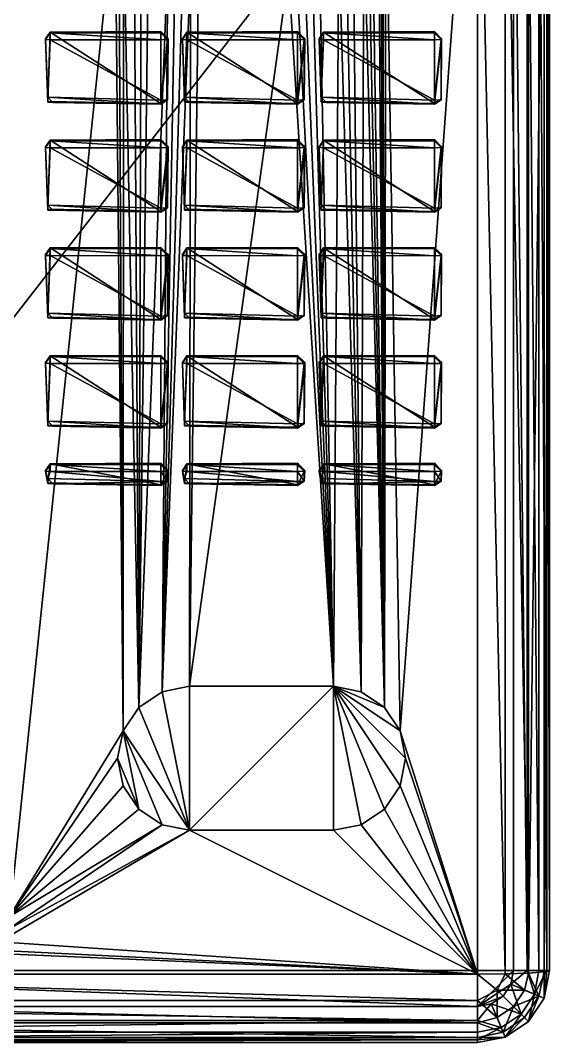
# Model space of a CAD drawing. Extents: x -0.036 to 0.114, y 0.012 to 0.275.
# Drawn here: x 0.0407 to 0.1142, y 0.0125 to 0.1543 of the extents above; entities that cross this region are included whole.
import ezdxf

# ---------------------------------------------------------------- set-up
doc = ezdxf.new("R2010")
doc.units = 0
doc.layers.add('ARCHIM3D', color=7, linetype='CONTINUOUS')

msp = doc.modelspace()

# ---------------------------------------------------------------- meshes
at = {"layer": 'ARCHIM3D', "color": 31}
mesh = msp.add_polyface(dxfattribs=at)
corners = [(0.03916, 0.02996, 0.04087), (0.05492, 0.05575, 0.04216), (0.0538, 0.17091, 0.04792), (0.05416, 0.05193, 0.04197), (0.05492, 0.04811, 0.04178), (0.05709, 0.05899, 0.04233), (0.05496, 0.16891, 0.04782), (0.06033, 0.06116, 0.04243), (0.06112, 0.16292, 0.04752), (0.06321, 0.16179, 0.04747), (0.06215, 0.16232, 0.04749), (0.0643, 0.16132, 0.04744), (0.06416, 0.06192, 0.04247), (-0.02284, 0.02996, 0.04087), (-0.02584, 0.20197, 0.04948), (-0.02584, 0.02197, 0.04048), (0.06541, 0.16092, 0.04742), (-0.03584, 0.02247, 0.03049), (-0.03584, 0.20247, 0.005), (-0.03584, 0.02247, 0.005), (-0.03584, 0.20247, 0.03949), (-0.03508, 0.02228, 0.03431), (-0.03291, 0.02211, 0.03755), (-0.03508, 0.20228, 0.04331), (-0.02967, 0.02201, 0.03971), (-0.02967, 0.20201, 0.04871), (0.10916, 0.20247, 0), (0.10916, 0.02247, 0), (-0.03084, 0.02247, 0), (-0.03546, 0.20247, 0.00309), (-0.03546, 0.02247, 0.00309), (-0.03438, 0.20247, 0.00146), (-0.03438, 0.02247, 0.00146), (-0.03275, 0.02247, 0.00038), (-0.03275, 0.20247, 0.00038), (0.03916, 0.09268, 0.03838), (0.03916, 0.11372, 0.04006), (0.03916, 0.19697, 0.04923), (0.03916, 0.07179, 0.03545), (0.03916, 0.05111, 0.03128), (-0.02284, 0.09268, 0.03838), (-0.02284, 0.11372, 0.04006), (-0.02284, 0.19697, 0.04923), (-0.02284, 0.07179, 0.03545), (-0.02284, 0.05111, 0.03128), (-0.02284, 0.13481, 0.04048), (0.03916, 0.13481, 0.04048), (0.03916, 0.03071, 0.02589), (0.05709, 0.04487, 0.04162), (0.06033, 0.0427, 0.04151), (0.06416, 0.04194, 0.04147)]
mesh.append_faces([[corners[k] for k in face] for face in [(17, 18, 19), (19, 29, 30)]], dxfattribs={"vtx0": -1, "color": 31})
mesh.append_faces([[corners[k] for k in face] for face in [(35, 0, 36)]], dxfattribs={"vtx0": -1, "vtx1": -1, "color": 31})
mesh.append_faces([[corners[k] for k in face] for face in [(0, 1, 2), (0, 3, 1), (0, 4, 3), (1, 5, 6), (5, 7, 8), (7, 12, 11), (48, 3, 4), (48, 1, 3), (48, 49, 1), (49, 50, 1), (50, 5, 1), (50, 7, 5), (50, 12, 7)]], dxfattribs={"vtx0": -1, "vtx1": -1, "vtx2": -1, "color": 31})
mesh.append_faces([[corners[k] for k in face] for face in [(7, 9, 10), (7, 11, 9), (13, 14, 15), (41, 42, 13), (13, 43, 40), (13, 44, 43)]], dxfattribs={"vtx0": -1, "vtx2": -1, "color": 31})
mesh.append_faces([[corners[k] for k in face] for face in [(21, 22, 23), (24, 25, 22), (33, 34, 28), (33, 32, 34), (41, 36, 45), (40, 35, 41), (40, 43, 35), (44, 39, 43), (39, 44, 47)]], dxfattribs={"vtx1": -1, "color": 31})
mesh.append_faces([[corners[k] for k in face] for face in [(16, 11, 12), (26, 27, 28), (0, 37, 36), (35, 38, 0), (38, 39, 0), (40, 41, 13)]], dxfattribs={"vtx1": -1, "vtx2": -1, "color": 31})
mesh.append_faces([[corners[k] for k in face] for face in [(20, 17, 21), (24, 15, 14), (31, 32, 30), (36, 46, 45), (35, 36, 41), (43, 38, 35), (39, 38, 43)]], dxfattribs={"vtx2": -1, "color": 31})
mesh = msp.add_polyface(dxfattribs=at)
corners = [(0.03916, 0.19697, 0.04923), (0.03916, 0.02996, 0.04087), (0.0538, 0.17091, 0.04792), (0.05492, 0.05575, 0.04216), (0.05435, 0.16989, 0.04787), (0.05496, 0.16891, 0.04782), (0.05709, 0.05899, 0.04233), (0.05646, 0.16691, 0.04772), (0.05741, 0.16588, 0.04767), (0.05843, 0.16492, 0.04762), (0.06112, 0.16292, 0.04752), (0.06033, 0.06116, 0.04243), (0.06215, 0.16232, 0.04749), (-0.02284, 0.02996, 0.04087), (-0.02284, 0.19697, 0.04923), (-0.02584, 0.20197, 0.04948), (-0.03584, 0.02247, 0.03049), (-0.03584, 0.20247, 0.03949), (-0.03584, 0.20247, 0.005), (-0.03508, 0.20228, 0.04331), (-0.03508, 0.02228, 0.03431), (-0.03291, 0.02211, 0.03755), (-0.03291, 0.20211, 0.04655), (-0.02967, 0.20201, 0.04871), (-0.02967, 0.02201, 0.03971), (0.10916, 0.20247, 0), (-0.03084, 0.02247, 0), (-0.03084, 0.20247, 0), (-0.03546, 0.20247, 0.00309), (-0.03438, 0.20247, 0.00146), (-0.03546, 0.02247, 0.00309), (-0.03584, 0.02247, 0.005), (-0.03275, 0.20247, 0.00038), (-0.03438, 0.02247, 0.00146), (0.03916, 0.13481, 0.04048), (0.03916, 0.11372, 0.04006), (0.03916, 0.15589, 0.03965), (-0.02284, 0.11372, 0.04006), (-0.02284, 0.13481, 0.04048), (-0.02284, 0.15589, 0.03965), (0.03916, 0.17689, 0.03757), (-0.02284, 0.17689, 0.03757), (0.08897, 0.16994, 0.04687), (0.0538, 0.17096, 0.04692), (0.05435, 0.16994, 0.04687), (0.05496, 0.16896, 0.04682), (0.08836, 0.16896, 0.04682), (0.05646, 0.16696, 0.04672), (0.05741, 0.16593, 0.04667), (0.05843, 0.16496, 0.04662), (0.06215, 0.16237, 0.04649), (0.06321, 0.16179, 0.04747), (0.06112, 0.16297, 0.04652), (0.06321, 0.16184, 0.04647), (0.0643, 0.16137, 0.04644), (0.0643, 0.16132, 0.04744), (0.06541, 0.16097, 0.04642), (0.06541, 0.16092, 0.04742)]
mesh.append_faces([[corners[k] for k in face] for face in [(44, 5, 45), (8, 49, 48)]], dxfattribs={"vtx0": -1, "color": 31})
mesh.append_faces([[corners[k] for k in face] for face in [(6, 7, 5), (6, 10, 9)]], dxfattribs={"vtx0": -1, "vtx1": -1, "vtx2": -1, "color": 31})
mesh.append_faces([[corners[k] for k in face] for face in [(3, 4, 2), (3, 5, 4), (6, 8, 7), (6, 9, 8), (11, 12, 10), (25, 26, 27), (0, 34, 35), (0, 36, 34), (42, 43, 44)]], dxfattribs={"vtx0": -1, "vtx2": -1, "color": 31})
mesh.append_faces([[corners[k] for k in face] for face in [(19, 17, 20), (23, 24, 15), (28, 29, 30), (40, 41, 36), (34, 36, 38), (45, 5, 46), (44, 43, 4), (7, 8, 47), (50, 52, 12), (54, 55, 56), (54, 53, 55)]], dxfattribs={"vtx1": -1, "color": 31})
mesh.append_faces([[corners[k] for k in face] for face in [(0, 1, 2), (13, 14, 15), (37, 38, 14), (38, 39, 14)]], dxfattribs={"vtx1": -1, "vtx2": -1, "color": 31})
mesh.append_faces([[corners[k] for k in face] for face in [(16, 17, 18), (21, 22, 19), (23, 22, 21), (31, 18, 28), (32, 27, 26), (33, 29, 32), (41, 39, 36), (36, 39, 38), (43, 2, 4), (44, 4, 5), (8, 48, 47), (8, 9, 49), (50, 12, 51), (51, 53, 50), (52, 10, 12), (53, 51, 55), (55, 57, 56)]], dxfattribs={"vtx2": -1, "color": 31})
mesh = msp.add_polyface(dxfattribs=at)
corners = [(0.08489, 0.16492, 0.04762), (0.06112, 0.16292, 0.04752), (0.0822, 0.16292, 0.04752), (0.05843, 0.16492, 0.04762), (0.08836, 0.16891, 0.04782), (0.05646, 0.16691, 0.04772), (0.08686, 0.16691, 0.04772), (0.05496, 0.16891, 0.04782), (0.10416, 0.20197, 0.04948), (0.09143, 0.1769, 0.04822), (0.0934, 0.05575, 0.04216), (0.10916, 0.20247, 0), (0.11107, 0.20247, 0.00038), (0.11107, 0.02247, 0.00038), (0.11269, 0.20247, 0.00146), (0.11269, 0.02247, 0.00146), (0.08897, 0.16994, 0.04687), (0.05496, 0.16896, 0.04682), (0.08836, 0.16896, 0.04682), (0.05435, 0.16994, 0.04687), (0.08897, 0.16989, 0.04787), (0.08952, 0.17096, 0.04692), (0.08686, 0.16696, 0.04672), (0.08489, 0.16496, 0.04662), (0.08591, 0.16593, 0.04667), (0.05843, 0.16496, 0.04662), (0.05741, 0.16593, 0.04667), (0.05646, 0.16696, 0.04672), (0.08591, 0.16588, 0.04767), (0.07902, 0.16137, 0.04644), (0.08011, 0.16184, 0.04647), (0.0779, 0.16097, 0.04642), (0.06541, 0.16097, 0.04642), (0.0643, 0.16137, 0.04644), (0.06321, 0.16184, 0.04647), (0.06215, 0.16237, 0.04649), (0.08117, 0.16237, 0.04649), (0.06112, 0.16297, 0.04652), (0.0822, 0.16297, 0.04652), (0.08011, 0.16179, 0.04747), (0.07902, 0.16132, 0.04744), (0.0779, 0.16092, 0.04742), (0.08117, 0.16232, 0.04749), (0.06541, 0.16092, 0.04742)]
mesh.append_faces([[corners[k] for k in face] for face in [(16, 17, 18), (22, 23, 24), (0, 24, 23), (28, 22, 24), (29, 39, 30)]], dxfattribs={"vtx0": -1, "color": 31})
mesh.append_faces([[corners[k] for k in face] for face in [(8, 9, 10)]], dxfattribs={"vtx0": -1, "vtx1": -1, "vtx2": -1, "color": 31})
mesh.append_faces([[corners[k] for k in face] for face in [(0, 1, 2), (4, 5, 6), (16, 19, 17), (22, 25, 23), (22, 26, 25), (30, 32, 31), (30, 33, 32), (30, 34, 33), (30, 35, 34), (36, 37, 35)]], dxfattribs={"vtx0": -1, "vtx2": -1, "color": 31})
mesh.append_faces([[corners[k] for k in face] for face in [(16, 20, 21), (25, 3, 23), (22, 6, 27), (29, 30, 31), (29, 31, 40), (36, 42, 38), (36, 30, 42), (32, 43, 31), (2, 1, 38)]], dxfattribs={"vtx1": -1, "color": 31})
mesh.append_faces([[corners[k] for k in face] for face in [(0, 3, 1), (4, 7, 5), (30, 36, 35)]], dxfattribs={"vtx1": -1, "vtx2": -1, "color": 31})
mesh.append_faces([[corners[k] for k in face] for face in [(11, 12, 13), (12, 14, 15), (18, 4, 20), (20, 16, 18), (7, 4, 18), (22, 27, 26), (0, 28, 24), (28, 6, 22), (3, 0, 23), (6, 5, 27), (36, 38, 37), (29, 40, 39), (31, 41, 40), (30, 39, 42), (42, 2, 38), (43, 41, 31), (1, 37, 38)]], dxfattribs={"vtx2": -1, "color": 31})
mesh = msp.add_polyface(dxfattribs=at)
corners = [(0.06416, 0.06192, 0.04247), (0.0779, 0.16092, 0.04742), (0.06541, 0.16092, 0.04742), (0.08416, 0.06192, 0.04247), (0.08117, 0.16232, 0.04749), (0.0822, 0.16292, 0.04752), (0.08011, 0.16179, 0.04747), (0.07902, 0.16132, 0.04744), (0.08489, 0.16492, 0.04762), (0.08591, 0.16588, 0.04767), (0.08799, 0.06116, 0.04243), (0.08686, 0.16691, 0.04772), (0.08836, 0.16891, 0.04782), (0.08897, 0.16989, 0.04787), (0.09123, 0.05899, 0.04233), (0.08952, 0.17091, 0.04792), (0.09039, 0.1729, 0.04802), (0.09074, 0.1739, 0.04807), (0.09102, 0.1749, 0.04812), (0.09143, 0.1769, 0.04822), (0.10416, 0.02197, 0.04048), (0.10416, 0.20197, 0.04948), (0.0934, 0.05575, 0.04216), (0.1134, 0.20228, 0.04331), (0.1134, 0.02228, 0.03431), (0.11416, 0.20247, 0.03949), (0.11416, 0.02247, 0.03049), (0.11123, 0.20211, 0.04655), (0.11123, 0.02211, 0.03755), (0.10799, 0.20201, 0.04871), (0.10799, 0.02201, 0.03971), (0.11416, 0.20247, 0.005), (0.11416, 0.02247, 0.005), (0.11378, 0.02247, 0.00309), (0.11378, 0.20247, 0.00309), (0.11269, 0.20247, 0.00146), (0.11269, 0.02247, 0.00146), (0.10916, 0.02247, 0), (0.10916, 0.20247, 0), (0.11107, 0.02247, 0.00038), (0.11107, 0.20247, 0.00038), (0.06416, 0.04194, 0.04147), (0.08416, 0.04194, 0.04147), (0.08799, 0.0427, 0.04151), (0.09123, 0.04487, 0.04162), (0.0934, 0.04811, 0.04178), (0.09416, 0.05193, 0.04197)]
mesh.append_faces([[corners[k] for k in face] for face in [(31, 26, 32), (33, 35, 34), (40, 36, 39)]], dxfattribs={"vtx0": -1, "color": 31})
mesh.append_faces([[corners[k] for k in face] for face in [(4, 3, 5), (9, 10, 11), (13, 14, 15), (17, 14, 18)]], dxfattribs={"vtx0": -1, "vtx1": -1, "color": 31})
mesh.append_faces([[corners[k] for k in face] for face in [(0, 3, 1), (3, 8, 5), (10, 12, 11), (8, 3, 10), (14, 16, 15), (12, 10, 14), (14, 19, 18), (19, 14, 22), (41, 3, 0), (41, 42, 3), (42, 43, 3), (43, 44, 3), (44, 45, 3), (45, 46, 3), (46, 22, 3), (22, 14, 3), (14, 10, 3)]], dxfattribs={"vtx0": -1, "vtx1": -1, "vtx2": -1, "color": 31})
mesh.append_faces([[corners[k] for k in face] for face in [(0, 1, 2)]], dxfattribs={"vtx0": -1, "vtx2": -1, "color": 31})
mesh.append_faces([[corners[k] for k in face] for face in [(23, 24, 25), (27, 28, 23), (27, 29, 28), (29, 21, 30), (37, 38, 39)]], dxfattribs={"vtx1": -1, "color": 31})
mesh.append_faces([[corners[k] for k in face] for face in [(4, 6, 3), (6, 7, 3), (7, 1, 3), (9, 8, 10), (13, 12, 14), (17, 16, 14), (20, 21, 22)]], dxfattribs={"vtx1": -1, "vtx2": -1, "color": 31})
mesh.append_faces([[corners[k] for k in face] for face in [(24, 26, 25), (28, 24, 23), (29, 30, 28), (21, 20, 30), (31, 25, 26), (32, 33, 34), (34, 31, 32), (33, 36, 35)]], dxfattribs={"vtx2": -1, "color": 31})
at = {"layer": 'ARCHIM3D', "color": 36}
mesh = msp.add_polyface(dxfattribs=at)
corners = [(0.06016, 0.14282, 0.04652), (0.04478, 0.15273, 0.04701), (0.06016, 0.1528, 0.04702), (0.04445, 0.14311, 0.04653), (0.04416, 0.15181, 0.04697), (0.04445, 0.14301, 0.04853), (0.06016, 0.14272, 0.04851), (0.06016, 0.15166, 0.04996), (0.04478, 0.15166, 0.04989), (0.06016, 0.14329, 0.04947), (0.04445, 0.14368, 0.04927), (0.04478, 0.15263, 0.04901), (0.06016, 0.15261, 0.04939), (0.04416, 0.15171, 0.04896), (0.06108, 0.14343, 0.04655), (0.06108, 0.14333, 0.04855), (0.06108, 0.15169, 0.04935), (0.04516, 0.14297, 0.04924), (0.06016, 0.12784, 0.04577), (0.04478, 0.13775, 0.04626), (0.06016, 0.13782, 0.04627), (0.04445, 0.12813, 0.04578), (0.04416, 0.13682, 0.04622), (0.04445, 0.12803, 0.04778), (0.06016, 0.13667, 0.04921), (0.04478, 0.13668, 0.04914), (0.06016, 0.12831, 0.04872), (0.04445, 0.1287, 0.04852), (0.04478, 0.13765, 0.04826), (0.06016, 0.13763, 0.04864), (0.04416, 0.13672, 0.04822), (0.06016, 0.12774, 0.04777), (0.06108, 0.12845, 0.0458), (0.06108, 0.12835, 0.0478), (0.06108, 0.13671, 0.0486), (0.04516, 0.12799, 0.04849)]
mesh.append_faces([[corners[k] for k in face] for face in [(15, 9, 6), (16, 7, 9), (17, 6, 10), (6, 9, 10), (16, 12, 7), (5, 17, 10), (11, 7, 12), (11, 8, 7), (8, 13, 10), (8, 11, 13), (33, 26, 31), (34, 24, 26), (35, 31, 27), (31, 26, 27), (34, 29, 24), (23, 35, 27), (28, 24, 29), (28, 25, 24), (25, 30, 27), (25, 28, 30)]], dxfattribs={"color": 36})
mesh.append_faces([[corners[k] for k in face] for face in [(2, 11, 12), (5, 4, 3), (4, 11, 1), (20, 28, 29), (23, 22, 21), (22, 28, 19)]], dxfattribs={"vtx0": -1, "color": 36})
mesh.append_faces([[corners[k] for k in face] for face in [(0, 1, 2), (5, 0, 6), (5, 13, 4), (18, 19, 20), (23, 30, 22)]], dxfattribs={"vtx0": -1, "vtx2": -1, "color": 36})
mesh.append_faces([[corners[k] for k in face] for face in [(7, 8, 9), (17, 5, 6), (24, 25, 26), (35, 23, 31)]], dxfattribs={"vtx1": -1, "color": 36})
mesh.append_faces([[corners[k] for k in face] for face in [(0, 3, 1), (18, 21, 19)]], dxfattribs={"vtx1": -1, "vtx2": -1, "color": 36})
mesh.append_faces([[corners[k] for k in face] for face in [(3, 4, 1), (5, 3, 0), (8, 10, 9), (2, 1, 11), (6, 0, 14), (5, 10, 13), (4, 13, 11), (21, 22, 19), (23, 21, 18), (25, 27, 26), (20, 19, 28), (31, 18, 32), (23, 27, 30), (22, 30, 28)]], dxfattribs={"vtx2": -1, "color": 36})
mesh = msp.add_polyface(dxfattribs=at)
corners = [(0.07916, 0.14282, 0.04652), (0.06345, 0.14311, 0.04653), (0.06378, 0.15273, 0.04701), (0.06316, 0.15181, 0.04697), (0.06345, 0.14301, 0.04853), (0.07916, 0.14272, 0.04851), (0.06378, 0.15166, 0.04989), (0.06345, 0.14368, 0.04927), (0.07916, 0.14329, 0.04947), (0.07916, 0.1528, 0.04702), (0.06378, 0.15263, 0.04901), (0.06316, 0.15171, 0.04896), (0.06416, 0.14297, 0.04924), (0.07916, 0.15166, 0.04996), (0.07916, 0.12784, 0.04577), (0.06345, 0.12813, 0.04578), (0.06378, 0.13775, 0.04626), (0.06316, 0.13682, 0.04622), (0.06345, 0.12803, 0.04778), (0.06378, 0.13668, 0.04914), (0.06345, 0.1287, 0.04852), (0.07916, 0.12831, 0.04872), (0.07916, 0.13782, 0.04627), (0.06378, 0.13765, 0.04826), (0.06316, 0.13672, 0.04822), (0.06416, 0.12799, 0.04849), (0.07916, 0.12774, 0.04777), (0.07916, 0.13667, 0.04921), (0.06116, 0.15181, 0.04697), (0.06016, 0.14282, 0.04652), (0.06016, 0.1528, 0.04702), (0.06108, 0.14343, 0.04655), (0.06108, 0.14333, 0.04855), (0.06108, 0.15169, 0.04935), (0.06016, 0.14272, 0.04851), (0.06016, 0.14329, 0.04947), (0.06016, 0.15261, 0.04939), (0.06116, 0.13682, 0.04622), (0.06016, 0.12784, 0.04577), (0.06016, 0.13782, 0.04627), (0.06108, 0.12845, 0.0458), (0.06108, 0.12835, 0.0478), (0.06108, 0.13671, 0.0486), (0.06016, 0.12774, 0.04777), (0.06016, 0.12831, 0.04872), (0.06016, 0.13763, 0.04864)]
mesh.append_faces([[corners[k] for k in face] for face in [(12, 5, 7), (5, 8, 7), (4, 12, 7), (10, 6, 13), (6, 11, 7), (6, 10, 11), (25, 26, 20), (26, 21, 20), (18, 25, 20), (23, 19, 27), (19, 24, 20), (19, 23, 24), (33, 35, 32), (42, 44, 41)]], dxfattribs={"color": 36})
mesh.append_faces([[corners[k] for k in face] for face in [(4, 3, 1), (3, 10, 2), (18, 17, 15), (17, 23, 16), (32, 28, 33), (28, 36, 33), (41, 37, 42), (37, 45, 42)]], dxfattribs={"vtx0": -1, "color": 36})
mesh.append_faces([[corners[k] for k in face] for face in [(28, 29, 30), (37, 38, 39)]], dxfattribs={"vtx0": -1, "vtx1": -1, "color": 36})
mesh.append_faces([[corners[k] for k in face] for face in [(4, 0, 5), (4, 11, 3), (18, 24, 17)]], dxfattribs={"vtx0": -1, "vtx2": -1, "color": 36})
mesh.append_faces([[corners[k] for k in face] for face in [(12, 4, 5), (25, 18, 26), (32, 34, 31), (41, 43, 40)]], dxfattribs={"vtx1": -1, "color": 36})
mesh.append_faces([[corners[k] for k in face] for face in [(0, 1, 2), (14, 15, 16)]], dxfattribs={"vtx1": -1, "vtx2": -1, "color": 36})
mesh.append_faces([[corners[k] for k in face] for face in [(1, 3, 2), (4, 1, 0), (6, 7, 8), (9, 2, 10), (4, 7, 11), (3, 11, 10), (15, 17, 16), (18, 15, 14), (19, 20, 21), (22, 16, 23), (18, 20, 24), (17, 24, 23), (28, 31, 29), (32, 31, 28), (28, 30, 36), (37, 40, 38), (41, 40, 37), (37, 39, 45)]], dxfattribs={"vtx2": -1, "color": 36})
mesh = msp.add_polyface(dxfattribs=at)
corners = [(0.09916, 0.15181, 0.04697), (0.09816, 0.14282, 0.04652), (0.09816, 0.1528, 0.04702), (0.08278, 0.15273, 0.04701), (0.08245, 0.14311, 0.04653), (0.08216, 0.15181, 0.04697), (0.09908, 0.14343, 0.04655), (0.08245, 0.14301, 0.04853), (0.09816, 0.14272, 0.04851), (0.09908, 0.14333, 0.04855), (0.09908, 0.15169, 0.04935), (0.09816, 0.15166, 0.04996), (0.08278, 0.15166, 0.04989), (0.09816, 0.14329, 0.04947), (0.08245, 0.14368, 0.04927), (0.08278, 0.15263, 0.04901), (0.09816, 0.15261, 0.04939), (0.08216, 0.15171, 0.04896), (0.08316, 0.14297, 0.04924), (0.09816, 0.13782, 0.04627), (0.08278, 0.13775, 0.04626), (0.08278, 0.13765, 0.04826), (0.08016, 0.15181, 0.04697), (0.07916, 0.14282, 0.04652), (0.07916, 0.1528, 0.04702), (0.06378, 0.15273, 0.04701), (0.08008, 0.14343, 0.04655), (0.08008, 0.14333, 0.04855), (0.08008, 0.15169, 0.04935), (0.07916, 0.15166, 0.04996), (0.06378, 0.15166, 0.04989), (0.07916, 0.14329, 0.04947), (0.06378, 0.15263, 0.04901), (0.07916, 0.15261, 0.04939), (0.07916, 0.14272, 0.04851)]
mesh.append_faces([[corners[k] for k in face] for face in [(9, 13, 8), (10, 13, 9), (10, 11, 13), (18, 8, 14), (8, 13, 14), (10, 16, 11), (7, 18, 14), (15, 11, 16), (15, 12, 11), (12, 17, 14), (12, 15, 17), (27, 31, 34), (28, 31, 27), (28, 29, 31), (28, 33, 29), (32, 29, 33)]], dxfattribs={"color": 36})
mesh.append_faces([[corners[k] for k in face] for face in [(9, 0, 10), (2, 15, 16), (7, 5, 4), (0, 16, 10), (5, 15, 3), (27, 22, 28), (24, 32, 33), (22, 33, 28)]], dxfattribs={"vtx0": -1, "color": 36})
mesh.append_faces([[corners[k] for k in face] for face in [(0, 1, 2), (22, 23, 24)]], dxfattribs={"vtx0": -1, "vtx1": -1, "color": 36})
mesh.append_faces([[corners[k] for k in face] for face in [(1, 3, 2), (7, 1, 8), (7, 17, 5), (23, 25, 24)]], dxfattribs={"vtx0": -1, "vtx2": -1, "color": 36})
mesh.append_faces([[corners[k] for k in face] for face in [(11, 12, 13), (9, 8, 6), (18, 7, 8), (29, 30, 31), (27, 34, 26)]], dxfattribs={"vtx1": -1, "color": 36})
mesh.append_faces([[corners[k] for k in face] for face in [(1, 4, 3)]], dxfattribs={"vtx1": -1, "vtx2": -1, "color": 36})
mesh.append_faces([[corners[k] for k in face] for face in [(4, 5, 3), (0, 6, 1), (7, 4, 1), (9, 6, 0), (12, 14, 13), (2, 3, 15), (8, 1, 6), (0, 2, 16), (7, 14, 17), (5, 17, 15), (19, 20, 21), (22, 26, 23), (27, 26, 22), (34, 23, 26), (22, 24, 33)]], dxfattribs={"vtx2": -1, "color": 36})
mesh = msp.add_polyface(dxfattribs=at)
corners = [(0.09916, 0.13682, 0.04622), (0.09816, 0.12784, 0.04577), (0.09816, 0.13782, 0.04627), (0.08278, 0.13775, 0.04626), (0.08245, 0.12813, 0.04578), (0.08216, 0.13682, 0.04622), (0.09908, 0.12845, 0.0458), (0.08245, 0.12803, 0.04778), (0.09816, 0.12774, 0.04777), (0.09908, 0.12835, 0.0478), (0.09908, 0.13671, 0.0486), (0.09816, 0.13667, 0.04921), (0.08278, 0.13668, 0.04914), (0.09816, 0.12831, 0.04872), (0.08245, 0.1287, 0.04852), (0.08278, 0.13765, 0.04826), (0.09816, 0.13763, 0.04864), (0.08216, 0.13672, 0.04822), (0.08316, 0.12799, 0.04849), (0.09816, 0.12284, 0.04552), (0.08278, 0.12277, 0.04551), (0.08278, 0.12267, 0.04751), (0.08016, 0.13682, 0.04622), (0.07916, 0.12784, 0.04577), (0.07916, 0.13782, 0.04627), (0.06378, 0.13775, 0.04626), (0.08008, 0.12845, 0.0458), (0.08008, 0.12835, 0.0478), (0.08008, 0.13671, 0.0486), (0.07916, 0.13667, 0.04921), (0.06378, 0.13668, 0.04914), (0.07916, 0.12831, 0.04872), (0.06378, 0.13765, 0.04826), (0.07916, 0.13763, 0.04864), (0.07916, 0.12774, 0.04777), (0.07916, 0.12284, 0.04552), (0.06378, 0.12267, 0.04751), (0.07916, 0.12265, 0.04789)]
mesh.append_faces([[corners[k] for k in face] for face in [(9, 13, 8), (10, 13, 9), (10, 11, 13), (18, 8, 14), (8, 13, 14), (10, 16, 11), (7, 18, 14), (15, 11, 16), (15, 12, 11), (12, 17, 14), (12, 15, 17), (27, 31, 34), (28, 31, 27), (28, 29, 31), (28, 33, 29), (32, 29, 33)]], dxfattribs={"color": 36})
mesh.append_faces([[corners[k] for k in face] for face in [(9, 0, 10), (2, 15, 16), (7, 5, 4), (0, 16, 10), (5, 15, 3), (27, 22, 28), (24, 32, 33), (22, 33, 28), (35, 36, 37)]], dxfattribs={"vtx0": -1, "color": 36})
mesh.append_faces([[corners[k] for k in face] for face in [(0, 1, 2), (22, 23, 24)]], dxfattribs={"vtx0": -1, "vtx1": -1, "color": 36})
mesh.append_faces([[corners[k] for k in face] for face in [(1, 3, 2), (7, 1, 8), (7, 17, 5), (23, 25, 24)]], dxfattribs={"vtx0": -1, "vtx2": -1, "color": 36})
mesh.append_faces([[corners[k] for k in face] for face in [(11, 12, 13), (9, 8, 6), (18, 7, 8), (29, 30, 31), (27, 34, 26)]], dxfattribs={"vtx1": -1, "color": 36})
mesh.append_faces([[corners[k] for k in face] for face in [(1, 4, 3)]], dxfattribs={"vtx1": -1, "vtx2": -1, "color": 36})
mesh.append_faces([[corners[k] for k in face] for face in [(4, 5, 3), (0, 6, 1), (7, 4, 1), (9, 6, 0), (12, 14, 13), (8, 1, 6), (0, 2, 16), (7, 14, 17), (5, 17, 15), (19, 20, 21), (22, 26, 23), (27, 26, 22), (34, 23, 26), (22, 24, 33)]], dxfattribs={"vtx2": -1, "color": 36})
mesh = msp.add_polyface(dxfattribs=at)
corners = [(0.06345, 0.12803, 0.04778), (0.07916, 0.12784, 0.04577), (0.07916, 0.12774, 0.04777), (0.07916, 0.11285, 0.04502), (0.06345, 0.11315, 0.04503), (0.06378, 0.12277, 0.04551), (0.06316, 0.12184, 0.04547), (0.06345, 0.11305, 0.04703), (0.06378, 0.1217, 0.04839), (0.06345, 0.11372, 0.04777), (0.07916, 0.11332, 0.04797), (0.07916, 0.12284, 0.04552), (0.06378, 0.12267, 0.04751), (0.06316, 0.12174, 0.04747), (0.06416, 0.11301, 0.04774), (0.07916, 0.11275, 0.04702), (0.07916, 0.12169, 0.04847), (0.04445, 0.12803, 0.04778), (0.06016, 0.12784, 0.04577), (0.06016, 0.12774, 0.04777), (0.06116, 0.12184, 0.04547), (0.06016, 0.11285, 0.04502), (0.06016, 0.12284, 0.04552), (0.04478, 0.12277, 0.04551), (0.04445, 0.11315, 0.04503), (0.04416, 0.12184, 0.04547), (0.06108, 0.11347, 0.04505), (0.04445, 0.11305, 0.04703), (0.06108, 0.11337, 0.04705), (0.06108, 0.12172, 0.04785), (0.06016, 0.12169, 0.04847), (0.04478, 0.1217, 0.04839), (0.06016, 0.11332, 0.04797), (0.04445, 0.11372, 0.04777), (0.04478, 0.12267, 0.04751), (0.06016, 0.12265, 0.04789), (0.04416, 0.12174, 0.04747), (0.06016, 0.11275, 0.04702), (0.04516, 0.11301, 0.04774)]
mesh.append_faces([[corners[k] for k in face] for face in [(14, 15, 9), (7, 14, 9), (12, 8, 16), (8, 13, 9), (8, 12, 13), (28, 32, 37), (29, 32, 28), (29, 30, 32), (38, 37, 33), (37, 32, 33), (29, 35, 30), (27, 38, 33), (34, 30, 35), (34, 31, 30), (31, 36, 33), (31, 34, 36)]], dxfattribs={"color": 36})
mesh.append_faces([[corners[k] for k in face] for face in [(7, 6, 4), (6, 12, 5), (28, 20, 29), (22, 34, 35), (27, 25, 24), (20, 35, 29), (25, 34, 23)]], dxfattribs={"vtx0": -1, "color": 36})
mesh.append_faces([[corners[k] for k in face] for face in [(20, 21, 22)]], dxfattribs={"vtx0": -1, "vtx1": -1, "color": 36})
mesh.append_faces([[corners[k] for k in face] for face in [(0, 1, 2), (7, 13, 6), (17, 18, 19), (21, 23, 22), (27, 36, 25)]], dxfattribs={"vtx0": -1, "vtx2": -1, "color": 36})
mesh.append_faces([[corners[k] for k in face] for face in [(14, 7, 15), (30, 31, 32), (28, 37, 26), (38, 27, 37)]], dxfattribs={"vtx1": -1, "color": 36})
mesh.append_faces([[corners[k] for k in face] for face in [(3, 4, 5), (21, 24, 23)]], dxfattribs={"vtx1": -1, "vtx2": -1, "color": 36})
mesh.append_faces([[corners[k] for k in face] for face in [(4, 6, 5), (7, 4, 3), (8, 9, 10), (11, 5, 12), (7, 9, 13), (6, 13, 12), (24, 25, 23), (20, 26, 21), (27, 24, 21), (28, 26, 20), (31, 33, 32), (22, 23, 34), (37, 21, 26), (20, 22, 35), (27, 33, 36), (25, 36, 34)]], dxfattribs={"vtx2": -1, "color": 36})
mesh = msp.add_polyface(dxfattribs=at)
corners = [(0.08245, 0.11315, 0.04503), (0.08216, 0.12184, 0.04547), (0.08278, 0.12277, 0.04551), (0.08245, 0.11305, 0.04703), (0.08216, 0.12174, 0.04747), (0.08278, 0.1217, 0.04839), (0.08245, 0.11372, 0.04777), (0.08278, 0.12267, 0.04751), (0.08245, 0.09817, 0.04428), (0.08216, 0.10686, 0.04472), (0.08278, 0.10778, 0.04477), (0.08245, 0.09807, 0.04628), (0.08216, 0.10676, 0.04672), (0.08278, 0.10672, 0.04764), (0.08245, 0.09874, 0.04702), (0.08278, 0.10768, 0.04676), (0.08016, 0.12184, 0.04547), (0.07916, 0.11285, 0.04502), (0.07916, 0.12284, 0.04552), (0.06378, 0.12277, 0.04551), (0.08008, 0.11347, 0.04505), (0.06345, 0.11305, 0.04703), (0.07916, 0.11275, 0.04702), (0.08008, 0.11337, 0.04705), (0.08008, 0.12172, 0.04785), (0.07916, 0.12169, 0.04847), (0.06378, 0.1217, 0.04839), (0.07916, 0.11332, 0.04797), (0.06345, 0.11372, 0.04777), (0.07916, 0.12265, 0.04789), (0.06378, 0.12267, 0.04751), (0.08016, 0.10686, 0.04472), (0.07916, 0.09787, 0.04427), (0.07916, 0.10786, 0.04477), (0.06378, 0.10778, 0.04477), (0.08008, 0.09849, 0.0443), (0.06345, 0.09807, 0.04628), (0.07916, 0.09777, 0.04627), (0.08008, 0.09839, 0.0463), (0.08008, 0.10674, 0.0471), (0.07916, 0.10671, 0.04772), (0.06378, 0.10672, 0.04764), (0.07916, 0.09834, 0.04722), (0.06378, 0.10768, 0.04676), (0.07916, 0.10767, 0.04715), (0.06345, 0.09874, 0.04702)]
mesh.append_faces([[corners[k] for k in face] for face in [(5, 4, 6), (5, 7, 4), (13, 12, 14), (13, 15, 12), (23, 27, 22), (24, 27, 23), (24, 25, 27), (22, 27, 28), (24, 29, 25), (30, 25, 29), (38, 42, 37), (39, 42, 38), (39, 40, 42), (37, 42, 45), (39, 44, 40), (43, 40, 44)]], dxfattribs={"color": 36})
mesh.append_faces([[corners[k] for k in face] for face in [(3, 1, 0), (1, 7, 2), (11, 9, 8), (9, 15, 10), (23, 16, 24), (16, 29, 24), (38, 31, 39), (33, 43, 44), (31, 44, 39)]], dxfattribs={"vtx0": -1, "color": 36})
mesh.append_faces([[corners[k] for k in face] for face in [(16, 17, 18), (31, 32, 33)]], dxfattribs={"vtx0": -1, "vtx1": -1, "color": 36})
mesh.append_faces([[corners[k] for k in face] for face in [(3, 4, 1), (11, 12, 9), (17, 19, 18), (21, 17, 22), (32, 34, 33), (36, 32, 37)]], dxfattribs={"vtx0": -1, "vtx2": -1, "color": 36})
mesh.append_faces([[corners[k] for k in face] for face in [(25, 26, 27), (23, 22, 20), (40, 41, 42), (38, 37, 35)]], dxfattribs={"vtx1": -1, "color": 36})
mesh.append_faces([[corners[k] for k in face] for face in [(0, 1, 2), (3, 6, 4), (1, 4, 7), (8, 9, 10), (11, 14, 12), (9, 12, 15), (16, 20, 17), (23, 20, 16), (22, 17, 20), (16, 18, 29), (31, 35, 32), (38, 35, 31), (37, 32, 35), (31, 33, 44)]], dxfattribs={"vtx2": -1, "color": 36})
mesh = msp.add_polyface(dxfattribs=at)
corners = [(0.09916, 0.12184, 0.04547), (0.09816, 0.11285, 0.04502), (0.09816, 0.12284, 0.04552), (0.08278, 0.12277, 0.04551), (0.08245, 0.11315, 0.04503), (0.09908, 0.11347, 0.04505), (0.08245, 0.11305, 0.04703), (0.09816, 0.11275, 0.04702), (0.09908, 0.11337, 0.04705), (0.09908, 0.12172, 0.04785), (0.09816, 0.12169, 0.04847), (0.08278, 0.1217, 0.04839), (0.09816, 0.11332, 0.04797), (0.08245, 0.11372, 0.04777), (0.08278, 0.12267, 0.04751), (0.09816, 0.12265, 0.04789), (0.08316, 0.11301, 0.04774), (0.09916, 0.10686, 0.04472), (0.09816, 0.09787, 0.04427), (0.09816, 0.10786, 0.04477), (0.08278, 0.10778, 0.04477), (0.08245, 0.09817, 0.04428), (0.09908, 0.09849, 0.0443), (0.08245, 0.09807, 0.04628), (0.09816, 0.09777, 0.04627), (0.09908, 0.09839, 0.0463), (0.09908, 0.10674, 0.0471), (0.09816, 0.10671, 0.04772), (0.08278, 0.10672, 0.04764), (0.09816, 0.09834, 0.04722), (0.08245, 0.09874, 0.04702), (0.08278, 0.10768, 0.04676), (0.09816, 0.10767, 0.04715), (0.08316, 0.09803, 0.04699)]
mesh.append_faces([[corners[k] for k in face] for face in [(8, 12, 7), (9, 12, 8), (9, 10, 12), (16, 7, 13), (7, 12, 13), (9, 15, 10), (6, 16, 13), (14, 10, 15), (14, 11, 10), (25, 29, 24), (26, 29, 25), (26, 27, 29), (33, 24, 30), (24, 29, 30), (26, 32, 27), (23, 33, 30), (31, 27, 32), (31, 28, 27)]], dxfattribs={"color": 36})
mesh.append_faces([[corners[k] for k in face] for face in [(8, 0, 9), (2, 14, 15), (0, 15, 9), (25, 17, 26), (19, 31, 32), (17, 32, 26)]], dxfattribs={"vtx0": -1, "color": 36})
mesh.append_faces([[corners[k] for k in face] for face in [(0, 1, 2), (17, 18, 19)]], dxfattribs={"vtx0": -1, "vtx1": -1, "color": 36})
mesh.append_faces([[corners[k] for k in face] for face in [(1, 3, 2), (6, 1, 7), (18, 20, 19), (23, 18, 24)]], dxfattribs={"vtx0": -1, "vtx2": -1, "color": 36})
mesh.append_faces([[corners[k] for k in face] for face in [(10, 11, 12), (8, 7, 5), (16, 6, 7), (27, 28, 29), (25, 24, 22), (33, 23, 24)]], dxfattribs={"vtx1": -1, "color": 36})
mesh.append_faces([[corners[k] for k in face] for face in [(1, 4, 3), (18, 21, 20)]], dxfattribs={"vtx1": -1, "vtx2": -1, "color": 36})
mesh.append_faces([[corners[k] for k in face] for face in [(0, 5, 1), (6, 4, 1), (8, 5, 0), (11, 13, 12), (7, 1, 5), (0, 2, 15), (17, 22, 18), (23, 21, 18), (25, 22, 17), (28, 30, 29), (19, 20, 31), (24, 18, 22), (17, 19, 32)]], dxfattribs={"vtx2": -1, "color": 36})
mesh = msp.add_polyface(dxfattribs=at)
corners = [(0.07916, 0.09787, 0.04427), (0.06345, 0.09817, 0.04428), (0.06378, 0.10778, 0.04477), (0.06316, 0.10686, 0.04472), (0.06345, 0.09807, 0.04628), (0.06378, 0.10672, 0.04764), (0.06345, 0.09874, 0.04702), (0.07916, 0.09834, 0.04722), (0.07916, 0.10786, 0.04477), (0.06378, 0.10768, 0.04676), (0.06316, 0.10676, 0.04672), (0.06416, 0.09803, 0.04699), (0.07916, 0.09777, 0.04627), (0.07916, 0.10671, 0.04772), (0.04445, 0.11305, 0.04703), (0.06016, 0.11285, 0.04502), (0.06016, 0.11275, 0.04702), (0.06116, 0.10686, 0.04472), (0.06016, 0.09787, 0.04427), (0.06016, 0.10786, 0.04477), (0.04478, 0.10778, 0.04477), (0.04445, 0.09817, 0.04428), (0.04416, 0.10686, 0.04472), (0.06108, 0.09849, 0.0443), (0.04445, 0.09807, 0.04628), (0.06016, 0.09777, 0.04627), (0.06108, 0.09839, 0.0463), (0.06108, 0.10674, 0.0471), (0.06016, 0.10671, 0.04772), (0.04478, 0.10672, 0.04764), (0.06016, 0.09834, 0.04722), (0.04445, 0.09874, 0.04702), (0.04478, 0.10768, 0.04676), (0.06016, 0.10767, 0.04715), (0.04416, 0.10676, 0.04672), (0.04516, 0.09803, 0.04699)]
mesh.append_faces([[corners[k] for k in face] for face in [(11, 12, 6), (4, 11, 6), (9, 5, 13), (5, 10, 6), (5, 9, 10), (26, 30, 25), (27, 30, 26), (27, 28, 30), (35, 25, 31), (25, 30, 31), (27, 33, 28), (24, 35, 31), (32, 28, 33), (32, 29, 28), (29, 34, 31), (29, 32, 34)]], dxfattribs={"color": 36})
mesh.append_faces([[corners[k] for k in face] for face in [(4, 3, 1), (3, 9, 2), (26, 17, 27), (19, 32, 33), (24, 22, 21), (17, 33, 27), (22, 32, 20)]], dxfattribs={"vtx0": -1, "color": 36})
mesh.append_faces([[corners[k] for k in face] for face in [(17, 18, 19)]], dxfattribs={"vtx0": -1, "vtx1": -1, "color": 36})
mesh.append_faces([[corners[k] for k in face] for face in [(4, 10, 3), (14, 15, 16), (18, 20, 19), (24, 18, 25), (24, 34, 22)]], dxfattribs={"vtx0": -1, "vtx2": -1, "color": 36})
mesh.append_faces([[corners[k] for k in face] for face in [(11, 4, 12), (28, 29, 30), (26, 25, 23), (35, 24, 25)]], dxfattribs={"vtx1": -1, "color": 36})
mesh.append_faces([[corners[k] for k in face] for face in [(0, 1, 2), (18, 21, 20)]], dxfattribs={"vtx1": -1, "vtx2": -1, "color": 36})
mesh.append_faces([[corners[k] for k in face] for face in [(1, 3, 2), (4, 1, 0), (5, 6, 7), (8, 2, 9), (4, 6, 10), (3, 10, 9), (21, 22, 20), (17, 23, 18), (24, 21, 18), (26, 23, 17), (29, 31, 30), (19, 20, 32), (25, 18, 23), (17, 19, 33), (24, 31, 34), (22, 34, 32)]], dxfattribs={"vtx2": -1, "color": 36})
mesh = msp.add_polyface(dxfattribs=at)
corners = [(0.08278, 0.0928, 0.04402), (0.08216, 0.09188, 0.04397), (0.09816, 0.09288, 0.04402), (0.09816, 0.08988, 0.04387), (0.09916, 0.09188, 0.04397), (0.09816, 0.08978, 0.04587), (0.09816, 0.09173, 0.04697), (0.09908, 0.0905, 0.0439), (0.09908, 0.0904, 0.0459), (0.09816, 0.09035, 0.04682), (0.09908, 0.09176, 0.04635), (0.08316, 0.09004, 0.04659), (0.08245, 0.09008, 0.04588), (0.09816, 0.09268, 0.0464), (0.08245, 0.09018, 0.04389), (0.08278, 0.09173, 0.04689), (0.08245, 0.09075, 0.04662), (0.08278, 0.0927, 0.04601), (0.08216, 0.09178, 0.04597), (0.07916, 0.08988, 0.04387), (0.08016, 0.09188, 0.04397), (0.07916, 0.09288, 0.04402), (0.06345, 0.09018, 0.04389), (0.07916, 0.08978, 0.04587), (0.07916, 0.09173, 0.04697), (0.08008, 0.0905, 0.0439), (0.08008, 0.0904, 0.0459), (0.07916, 0.09035, 0.04682), (0.06416, 0.09004, 0.04659), (0.07916, 0.09268, 0.0464), (0.08008, 0.09176, 0.04635), (0.06345, 0.09075, 0.04662), (0.06345, 0.09008, 0.04588), (0.06378, 0.09173, 0.04689), (0.06316, 0.09178, 0.04597), (0.06316, 0.09188, 0.04397), (0.06378, 0.0928, 0.04402), (0.06378, 0.0927, 0.04601), (0.04416, 0.09188, 0.04397), (0.06016, 0.08988, 0.04387), (0.06108, 0.0905, 0.0439), (0.06116, 0.09188, 0.04397), (0.06108, 0.0904, 0.0459), (0.06016, 0.08978, 0.04587), (0.06016, 0.09035, 0.04682), (0.04516, 0.09004, 0.04659), (0.06016, 0.09268, 0.0464), (0.06108, 0.09176, 0.04635), (0.06016, 0.09173, 0.04697), (0.04445, 0.09008, 0.04588), (0.06016, 0.09288, 0.04402), (0.04445, 0.09018, 0.04389), (0.04445, 0.09075, 0.04662), (0.04478, 0.09173, 0.04689), (0.04416, 0.09178, 0.04597), (0.04478, 0.0928, 0.04402), (0.04478, 0.0927, 0.04601)]
mesh.append_faces([[corners[k] for k in face] for face in [(8, 4, 10), (8, 7, 4), (15, 9, 6), (15, 16, 9), (8, 9, 5), (10, 6, 8), (6, 9, 8), (11, 9, 16), (11, 5, 9), (10, 13, 6), (12, 11, 16), (17, 6, 13), (17, 15, 6), (15, 18, 16), (18, 12, 16), (15, 17, 18), (26, 20, 30), (26, 25, 20), (33, 27, 24), (33, 31, 27), (26, 27, 23), (30, 24, 26), (24, 27, 26), (28, 27, 31), (28, 23, 27), (30, 29, 24), (32, 28, 31), (37, 24, 29), (37, 33, 24), (33, 34, 31), (34, 32, 31), (33, 37, 34), (42, 41, 47), (42, 40, 41), (53, 44, 48), (53, 52, 44), (42, 44, 43), (47, 48, 42), (48, 44, 42), (45, 44, 52), (45, 43, 44), (47, 46, 48), (49, 45, 52), (56, 48, 46), (56, 53, 48), (53, 54, 52), (54, 49, 52), (53, 56, 54)]], dxfattribs={"color": 36})
mesh.append_faces([[corners[k] for k in face] for face in [(0, 14, 1), (3, 12, 14), (17, 2, 0), (12, 1, 14), (12, 5, 11), (1, 17, 0), (36, 22, 35), (19, 32, 22), (37, 21, 36), (32, 35, 22), (32, 23, 28), (35, 37, 36), (55, 51, 38), (39, 49, 51), (56, 50, 55), (49, 38, 51), (49, 43, 45), (38, 56, 55)]], dxfattribs={"vtx0": -1, "color": 36})
mesh.append_faces([[corners[k] for k in face] for face in [(0, 3, 14), (36, 19, 22), (55, 39, 51)]], dxfattribs={"vtx0": -1, "vtx2": -1, "color": 36})
mesh.append_faces([[corners[k] for k in face] for face in [(8, 5, 7), (4, 2, 10), (26, 23, 25), (20, 21, 30), (42, 43, 40), (41, 50, 47)]], dxfattribs={"vtx1": -1, "color": 36})
mesh.append_faces([[corners[k] for k in face] for face in [(0, 2, 3), (2, 4, 3), (3, 5, 12), (36, 21, 19), (21, 20, 19), (19, 23, 32), (55, 50, 39), (50, 41, 39), (39, 43, 49)]], dxfattribs={"vtx1": -1, "vtx2": -1, "color": 36})
mesh.append_faces([[corners[k] for k in face] for face in [(4, 7, 3), (17, 13, 2), (12, 18, 1), (5, 3, 7), (2, 13, 10), (1, 18, 17), (20, 25, 19), (37, 29, 21), (32, 34, 35), (23, 19, 25), (21, 29, 30), (35, 34, 37), (41, 40, 39), (56, 46, 50), (49, 54, 38), (43, 39, 40), (50, 46, 47), (38, 54, 56)]], dxfattribs={"vtx2": -1, "color": 36})
at = {"layer": 'ARCHIM3D', "color": 31}
mesh = msp.add_polyface(dxfattribs=at)
corners = [(-0.02584, 0.01247, 0.005), (0.10416, 0.01247, 0.005), (0.10416, 0.01247, 0.03049), (0.03916, 0.02996, 0.04087), (0.05709, 0.04487, 0.04162), (0.05492, 0.04811, 0.04178), (0.06033, 0.0427, 0.04151), (0.03878, 0.02805, 0.04078), (0.06416, 0.04194, 0.04147), (0.03769, 0.02643, 0.0407), (0.10416, 0.02197, 0.04048), (0.03607, 0.02534, 0.04064), (0.03416, 0.02496, 0.04062), (-0.02584, 0.02197, 0.04048), (0.08416, 0.04194, 0.04147), (0.0934, 0.05575, 0.04216), (0.09416, 0.05193, 0.04197), (0.0934, 0.04811, 0.04178), (0.09123, 0.04487, 0.04162), (0.08799, 0.0427, 0.04151), (0.10416, 0.0183, 0.03958), (0.10687, 0.01976, 0.03973), (0.10416, 0.01522, 0.03738), (0.10687, 0.01593, 0.03756), (0.10416, 0.01318, 0.0342), (0.1077, 0.01393, 0.03431), (0.10799, 0.01323, 0.03049), (-0.02584, 0.01247, 0.03049), (-0.02584, 0.01522, 0.03738), (-0.02584, 0.0183, 0.03958), (0.10916, 0.02247, 0), (0.10416, 0.01747, 0), (-0.03084, 0.02247, 0), (0.10416, 0.01285, 0.00309), (-0.02584, 0.01285, 0.00309), (0.10416, 0.01393, 0.00146), (-0.02584, 0.01393, 0.00146), (0.10416, 0.01555, 0.00038), (-0.02584, 0.01747, 0), (0.10743, 0.01458, 0.00146), (0.10607, 0.01785, 0), (0.10799, 0.01323, 0.005), (0.03769, 0.02718, 0.02572), (0.03607, 0.02609, 0.02566), (0.03878, 0.0288, 0.0258), (0.03916, 0.03071, 0.02589), (0.03916, 0.05111, 0.03128), (0.03416, 0.02571, 0.02564)]
mesh.append_faces([[corners[k] for k in face] for face in [(20, 21, 10), (20, 22, 23), (22, 24, 25), (39, 35, 37), (37, 31, 40), (35, 39, 33), (41, 1, 33)]], dxfattribs={"color": 31})
mesh.append_faces([[corners[k] for k in face] for face in [(34, 35, 33), (42, 11, 9), (9, 44, 42), (7, 45, 44), (45, 42, 44)]], dxfattribs={"vtx0": -1, "color": 31})
mesh.append_faces([[corners[k] for k in face] for face in [(3, 4, 5), (3, 6, 4), (7, 8, 6), (9, 10, 8), (10, 14, 8), (10, 15, 16), (16, 17, 10), (17, 18, 10), (18, 19, 10), (19, 14, 10), (30, 31, 32)]], dxfattribs={"vtx0": -1, "vtx1": -1, "vtx2": -1, "color": 31})
mesh.append_faces([[corners[k] for k in face] for face in [(12, 13, 10), (45, 43, 42), (45, 47, 43)]], dxfattribs={"vtx0": -1, "vtx2": -1, "color": 31})
mesh.append_faces([[corners[k] for k in face] for face in [(10, 13, 20), (2, 1, 26), (1, 0, 33), (35, 36, 37)]], dxfattribs={"vtx1": -1, "color": 31})
mesh.append_faces([[corners[k] for k in face] for face in [(3, 7, 6), (7, 9, 8), (9, 11, 10), (11, 12, 10)]], dxfattribs={"vtx1": -1, "vtx2": -1, "color": 31})
mesh.append_faces([[corners[k] for k in face] for face in [(0, 1, 2), (24, 2, 26), (27, 2, 24), (24, 22, 28), (22, 20, 29), (38, 31, 37), (39, 37, 40), (42, 43, 11), (9, 7, 44), (7, 3, 45), (46, 45, 3)]], dxfattribs={"vtx2": -1, "color": 31})
mesh = msp.add_polyface(dxfattribs=at)
corners = [(-0.02584, 0.01247, 0.005), (0.10416, 0.01247, 0.03049), (-0.02584, 0.01247, 0.03049), (0.03416, 0.02496, 0.04062), (-0.01784, 0.02496, 0.04062), (-0.02584, 0.02197, 0.04048), (-0.02246, 0.02805, 0.04078), (-0.02284, 0.02996, 0.04087), (-0.02138, 0.02643, 0.0407), (-0.01975, 0.02534, 0.04064), (-0.02584, 0.01318, 0.0342), (0.10416, 0.01318, 0.0342), (-0.02584, 0.01522, 0.03738), (0.10416, 0.01522, 0.03738), (-0.02584, 0.0183, 0.03958), (0.10416, 0.0183, 0.03958), (-0.02967, 0.01323, 0.03049), (-0.02938, 0.01393, 0.03431), (-0.02855, 0.01593, 0.03756), (-0.02855, 0.01976, 0.03973), (-0.02967, 0.01323, 0.005), (0.10416, 0.01747, 0), (-0.02584, 0.01747, 0), (-0.03084, 0.02247, 0), (-0.02584, 0.01285, 0.00309), (0.10416, 0.01285, 0.00309), (-0.02584, 0.01393, 0.00146), (0.10416, 0.01393, 0.00146), (-0.02584, 0.01555, 0.00038), (0.10416, 0.01555, 0.00038), (-0.02911, 0.01458, 0.00146), (-0.02775, 0.01785, 0), (0.03607, 0.02609, 0.02566), (0.03416, 0.02571, 0.02564), (0.03607, 0.02534, 0.04064), (-0.01784, 0.02571, 0.02564), (-0.02246, 0.0288, 0.0258), (-0.02138, 0.02718, 0.02572), (-0.02284, 0.03071, 0.02589), (-0.01975, 0.02609, 0.02566), (0.03916, 0.03071, 0.02589), (-0.02284, 0.05111, 0.03128)]
mesh.append_faces([[corners[k] for k in face] for face in [(17, 10, 12), (18, 12, 14), (14, 19, 18), (19, 14, 5), (26, 24, 30), (24, 0, 20), (31, 22, 28), (28, 26, 30)]], dxfattribs={"color": 31})
mesh.append_faces([[corners[k] for k in face] for face in [(0, 1, 2), (36, 8, 37), (35, 9, 4), (39, 8, 9)]], dxfattribs={"vtx0": -1, "color": 31})
mesh.append_faces([[corners[k] for k in face] for face in [(5, 6, 7), (5, 8, 6), (5, 9, 8), (5, 4, 9), (40, 35, 33), (36, 39, 35)]], dxfattribs={"vtx0": -1, "vtx2": -1, "color": 31})
mesh.append_faces([[corners[k] for k in face] for face in [(10, 2, 11), (10, 11, 12), (12, 13, 14), (0, 2, 20), (28, 22, 29), (32, 33, 34), (33, 35, 3), (36, 38, 6)]], dxfattribs={"vtx1": -1, "color": 31})
mesh.append_faces([[corners[k] for k in face] for face in [(3, 4, 5), (21, 22, 23), (40, 38, 35), (38, 36, 35)]], dxfattribs={"vtx1": -1, "vtx2": -1, "color": 31})
mesh.append_faces([[corners[k] for k in face] for face in [(5, 14, 15), (16, 2, 10), (0, 24, 25), (24, 26, 27), (26, 28, 29), (31, 28, 30), (33, 3, 34), (35, 4, 3), (36, 6, 8), (38, 7, 6), (35, 39, 9), (39, 37, 8), (36, 37, 39), (7, 38, 41), (41, 38, 40)]], dxfattribs={"vtx2": -1, "color": 31})
mesh = msp.add_polyface(dxfattribs=at)
corners = [(0.11269, 0.01893, 0.03431), (0.1134, 0.01864, 0.03049), (0.1134, 0.02228, 0.03431), (0.11416, 0.02247, 0.03049), (0.11069, 0.01976, 0.03756), (0.11123, 0.02211, 0.03755), (0.10916, 0.01747, 0.03756), (0.11069, 0.01593, 0.03431), (0.11123, 0.0154, 0.03049), (0.10799, 0.02201, 0.03971), (0.10687, 0.01976, 0.03973), (0.10416, 0.02197, 0.04048), (0.10687, 0.01593, 0.03756), (0.10416, 0.0183, 0.03958), (0.1077, 0.01393, 0.03431), (0.10799, 0.01323, 0.03049), (0.10416, 0.01522, 0.03738), (0.10416, 0.01318, 0.0342), (0.10916, 0.02247, 0), (0.10878, 0.02055, 0), (0.10416, 0.01747, 0), (0.1077, 0.01893, 0), (0.10607, 0.01785, 0), (0.11416, 0.02247, 0.005), (0.1134, 0.01864, 0.005), (0.11123, 0.0154, 0.005), (0.10799, 0.01323, 0.005), (0.10416, 0.01247, 0.005), (0.11205, 0.0192, 0.00146), (0.1102, 0.01643, 0.00146), (0.11107, 0.02247, 0.00038), (0.11269, 0.02247, 0.00146), (0.10743, 0.01458, 0.00146), (0.11378, 0.02247, 0.00309), (0.10416, 0.01285, 0.00309)]
mesh.append_faces([[corners[k] for k in face] for face in [(9, 4, 5), (9, 10, 4), (10, 6, 4), (10, 9, 11), (12, 10, 13), (12, 6, 10), (16, 14, 12), (19, 18, 30), (30, 31, 28), (31, 33, 28), (33, 24, 28), (33, 23, 24), (32, 26, 34)]], dxfattribs={"color": 31})
mesh.append_faces([[corners[k] for k in face] for face in [(0, 6, 7), (6, 14, 7), (17, 15, 14)]], dxfattribs={"vtx0": -1, "color": 31})
mesh.append_faces([[corners[k] for k in face] for face in [(0, 1, 2), (4, 0, 5), (7, 8, 0), (14, 15, 7), (23, 3, 24), (8, 25, 1), (26, 25, 15), (21, 29, 22), (29, 28, 25), (32, 29, 26)]], dxfattribs={"vtx1": -1, "color": 31})
mesh.append_faces([[corners[k] for k in face] for face in [(18, 19, 20), (19, 21, 20), (28, 29, 19), (29, 32, 22)]], dxfattribs={"vtx1": -1, "vtx2": -1, "color": 31})
mesh.append_faces([[corners[k] for k in face] for face in [(1, 3, 2), (0, 2, 5), (0, 4, 6), (8, 1, 0), (15, 8, 7), (6, 12, 14), (21, 22, 20), (3, 1, 24), (25, 24, 1), (25, 8, 15), (27, 26, 15), (29, 21, 19), (19, 30, 28), (28, 24, 25), (29, 25, 26)]], dxfattribs={"vtx2": -1, "color": 31})

doc.saveas('drawing.dxf')
